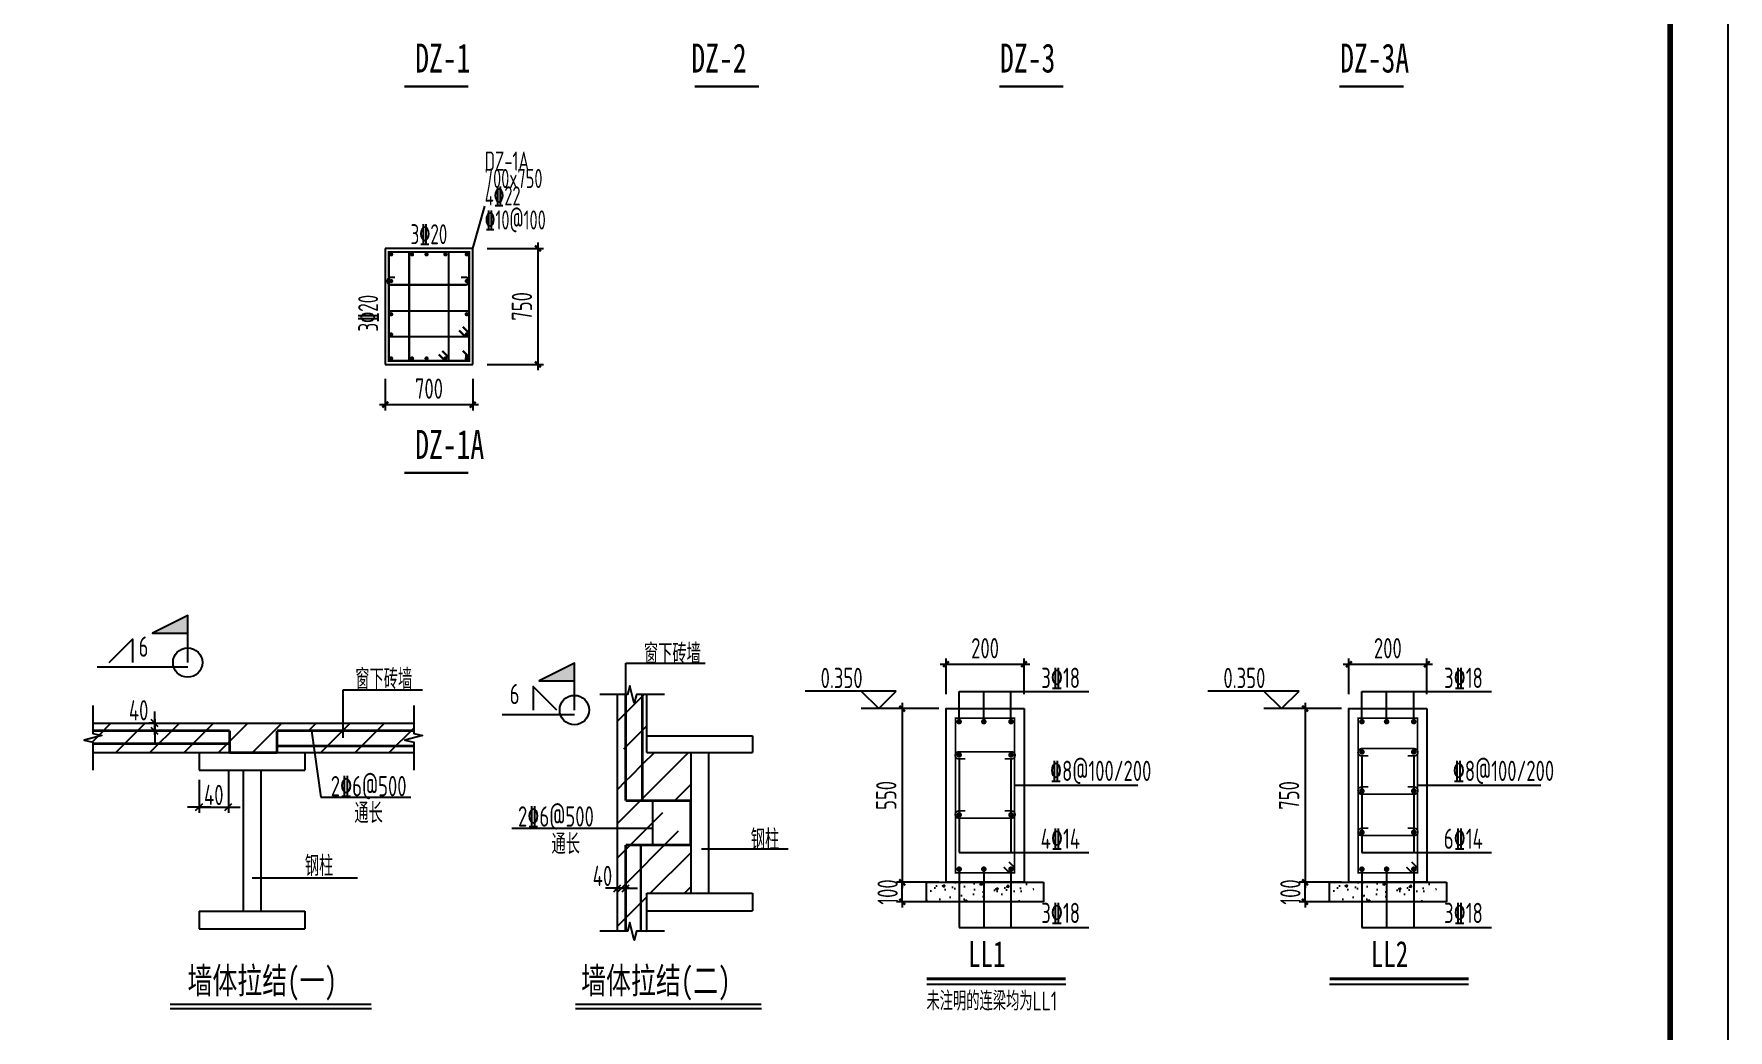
# Model space of a CAD drawing. Extents: x 899043 to 2598688, y -137197 to 211789.
# Drawn here: x 1186630 to 1230444, y 78896 to 104652 of the extents above; entities that cross this region are included whole.
import ezdxf
from ezdxf.enums import TextEntityAlignment as Align

# ---------------------------------------------------------------- set-up
doc = ezdxf.new("R2010")
doc.units = 0
doc.header["$LTSCALE"] = 1500
doc.header["$MEASUREMENT"] = 0
doc.linetypes.add('CONTINOUS', pattern=[0])
doc.linetypes.add('x1', pattern=[2.5, 1.5, -1])
for name, color, linetype in [('00-tk', 151, 'Continuous'), ('1_通用文字_S', 7, 'Continuous'), ('AXIS', 3, 'Continuous'), ('BASE_DE', 7, 'Continuous'), ('DIM', 3, 'Continuous'), ('GJ', 1, 'Continuous'), ('HATCH', 254, 'Continuous'), ('NUM', 7, 'Continuous'), ('REIN', 1, 'Continuous'), ('S', 86, 'Continuous'), ('SYMB', 7, 'Continuous'), ('TEXT', 7, 'Continuous'), ('THIN', 7, 'Continuous'), ('xiangtu', 7, 'Continuous'), ('xiangtux', 7, 'x1'), ('文字', 7, 'Continuous'), ('柱', 255, 'Continuous'), ('柱原位标注', 7, 'Continuous'), ('柱平法箍筋', 24, 'Continuous'), ('柱平法纵筋', 7, 'Continuous'), ('柱集中标注', 2, 'Continuous')]:
    doc.layers.add(name, color=color, linetype=linetype)
doc.layers.add('钢板标注', color=9, linetype='Continuous', lineweight=18)
doc.styles.add('H360', font='Tssdeng.shx', dxfattribs={"width": 0.65, "height": 360, "bigfont": 'tssdchn.shx'})
doc.styles.add('TSSD_Dimension', font='Tssdeng.shx', dxfattribs={"width": 0.7, "bigfont": 'hztxt.shx'})
doc.styles.add('TSSD_Label', font='Tssdeng.shx', dxfattribs={"width": 0.7, "bigfont": 'hztxt.shx'})
doc.styles.add('TSSD_Norm', font='Tssdeng.shx', dxfattribs={"bigfont": 'hztxt.shx'})
doc.styles.add('YG图名', font='simhei.ttf', dxfattribs={"width": 0.7, "height": 600})
doc.styles.add('图名', font='simhei.ttf', dxfattribs={"width": 0.7, "height": 600})
doc.dimstyles.new('TSSD_150_150', dxfattribs={"dimtxt": 525, "dimasz": 150, "dimexe": 150, "dimexo": 375, "dimgap": 150, "dimtad": 1, "dimdec": 0, "dimzin": 0, "dimdsep": 46, "dimtxsty": 'TSSD_Dimension', "dimblk": 'ARCHTICK', "dimblk1": 'ARCHTICK', "dimblk2": 'ARCHTICK', "dimcen": 0, "dimdle": 150, "dimclrt": 7, "dimadec": 0, "dimazin": 0, "dimtfac": 1, "dimtdec": 0, "dimtix": 1, "dimtmove": 2, "dimatfit": 3, "dimfxl": 0, "dimtolj": 1, "dimtzin": 0, "dimarcsym": 0})
pattern_1 = [(45, (1476951.63, 88997.84), (-441.9417, 441.9417), [])]

# ---------------------------------------------------------------- blocks, each defined once
blk = doc.blocks.new('_ArchTick')
at = {"color": 0, "linetype": 'ByBlock', "const_width": 0.4}
blk.add_lwpolyline([(-0.5, -0.5), (0.5, 0.5)], dxfattribs=at)
blk = doc.blocks.new('*D1325')
at = {"layer": 'AXIS', "color": 0, "linetype": 'ByBlock', "lineweight": -2}
for p, q in [((1210219, 87583), (1210219, 88506)), ((1212236, 87583), (1212236, 88506)), ((1210069, 88356), (1212386, 88356))]:
    blk.add_line(p, q, dxfattribs=at)
at = {"layer": 'Defpoints', "color": 0, "linetype": 'ByBlock'}
for p in [(1212236, 88356), (1210219, 87208), (1212236, 87208)]:
    blk.add_point(p, dxfattribs=at)
at = {"layer": 'AXIS', "color": 0, "linetype": 'ByBlock', "lineweight": -2, "xscale": 150, "yscale": 150, "zscale": 150, "rotation": 180}
blk.add_blockref('_ArchTick', (1210219, 88356), dxfattribs=at)
at = {"layer": 'AXIS', "color": 0, "linetype": 'ByBlock', "lineweight": -2, "xscale": 150, "yscale": 150, "zscale": 150}
blk.add_blockref('_ArchTick', (1212236, 88356), dxfattribs=at)
at = {"layer": 'AXIS', "color": 7, "linetype": 'ByBlock', "insert": (1211228, 88768), "char_height": 525, "attachment_point": 5, "style": 'TSSD_Dimension'}
blk.add_mtext('\\A1;200', dxfattribs=at)
blk = doc.blocks.new('*D1326')
at = {"layer": 'Defpoints', "color": 0}
for p in [(1210405, 87208), (1209086, 82718), (1210405, 82718)]:
    blk.add_point(p, dxfattribs=at)
at = {"layer": 'DIM', "color": 0, "lineweight": -2}
for p, q in [((1210030, 87208), (1208936, 87208)), ((1209086, 87358), (1209086, 82568)), ((1210030, 82718), (1208936, 82718))]:
    blk.add_line(p, q, dxfattribs=at)
at = {"layer": 'DIM', "color": 0, "lineweight": -2, "xscale": 150, "yscale": 150, "zscale": 150}
for p, rotation in [((1209086, 87208), 90), ((1209086, 82718), 270)]:
    blk.add_blockref('_ArchTick', p, dxfattribs=dict(at, rotation=rotation))
at = {"layer": 'DIM', "color": 7, "insert": (1208674, 84963), "char_height": 525, "attachment_point": 5, "rotation": 90, "style": 'TSSD_Dimension'}
blk.add_mtext('\\A1;550', dxfattribs=at)
blk = doc.blocks.new('*D1327')
at = {"layer": 'AXIS', "color": 0, "linetype": 'ByBlock', "lineweight": -2}
for p, q in [((1220635, 87583), (1220635, 88506)), ((1222652, 87583), (1222652, 88506)), ((1220485, 88356), (1222802, 88356))]:
    blk.add_line(p, q, dxfattribs=at)
at = {"layer": 'Defpoints', "color": 0, "linetype": 'ByBlock'}
for p in [(1222652, 88356), (1220635, 87208), (1222652, 87208)]:
    blk.add_point(p, dxfattribs=at)
at = {"layer": 'AXIS', "color": 0, "linetype": 'ByBlock', "lineweight": -2, "xscale": 150, "yscale": 150, "zscale": 150, "rotation": 180}
blk.add_blockref('_ArchTick', (1220635, 88356), dxfattribs=at)
at = {"layer": 'AXIS', "color": 0, "linetype": 'ByBlock', "lineweight": -2, "xscale": 150, "yscale": 150, "zscale": 150}
blk.add_blockref('_ArchTick', (1222652, 88356), dxfattribs=at)
at = {"layer": 'AXIS', "color": 7, "linetype": 'ByBlock', "insert": (1221644, 88768), "char_height": 525, "attachment_point": 5, "style": 'TSSD_Dimension'}
blk.add_mtext('\\A1;200', dxfattribs=at)
blk = doc.blocks.new('*D1328')
at = {"layer": 'Defpoints', "color": 0}
for p in [(1220821, 87208), (1219502, 82718), (1220821, 82718)]:
    blk.add_point(p, dxfattribs=at)
at = {"layer": 'DIM', "color": 0, "lineweight": -2}
for p, q in [((1220446, 87208), (1219352, 87208)), ((1219502, 87358), (1219502, 82568)), ((1220446, 82718), (1219352, 82718))]:
    blk.add_line(p, q, dxfattribs=at)
at = {"layer": 'DIM', "color": 0, "lineweight": -2, "xscale": 150, "yscale": 150, "zscale": 150}
for p, rotation in [((1219502, 87208), 90), ((1219502, 82718), 270)]:
    blk.add_blockref('_ArchTick', p, dxfattribs=dict(at, rotation=rotation))
at = {"layer": 'DIM', "color": 7, "insert": (1219090, 84963), "char_height": 525, "attachment_point": 5, "rotation": 90, "style": 'TSSD_Dimension'}
blk.add_mtext('\\A1;750', dxfattribs=at)
blk = doc.blocks.new('A$C16496DF1')
at = {"layer": '00-tk', "linetype": 'Continuous'}
blk.add_line((178350, 126150), (0, 126150), dxfattribs=at)
at = {"layer": '00-tk', "const_width": 150}
blk.add_lwpolyline([(3750, 124650), (176850, 124650), (176850, 1500), (3750, 1500)], close=True, dxfattribs=at)
blk = doc.blocks.new('*D2061')
at = {"layer": 'Defpoints', "color": 0}
for p in [(1195714, 96106), (1197979, 96106), (1197979, 95067)]:
    blk.add_point(p, dxfattribs=at)
at = {"layer": 'DIM', "color": 0, "lineweight": -2}
for p, q in [((1195714, 95731), (1195714, 94917)), ((1197979, 95731), (1197979, 94917)), ((1195564, 95067), (1198129, 95067))]:
    blk.add_line(p, q, dxfattribs=at)
at = {"layer": 'DIM', "color": 0, "lineweight": -2, "xscale": 150, "yscale": 150, "zscale": 150, "rotation": 180}
blk.add_blockref('_ArchTick', (1195714, 95067), dxfattribs=at)
at = {"layer": 'DIM', "color": 0, "lineweight": -2, "xscale": 150, "yscale": 150, "zscale": 150}
blk.add_blockref('_ArchTick', (1197979, 95067), dxfattribs=at)
at = {"layer": 'DIM', "color": 7, "insert": (1196847, 95480), "char_height": 525, "attachment_point": 5, "style": 'TSSD_Dimension'}
blk.add_mtext('\\A1;700', dxfattribs=at)
blk = doc.blocks.new('*D2062')
at = {"layer": 'Defpoints', "color": 0}
for p in [(1197979, 99106), (1197979, 96106), (1199663, 96106)]:
    blk.add_point(p, dxfattribs=at)
at = {"layer": 'DIM', "color": 0, "lineweight": -2}
for p, q in [((1198354, 99106), (1199813, 99106)), ((1199663, 99256), (1199663, 95956)), ((1198354, 96106), (1199813, 96106))]:
    blk.add_line(p, q, dxfattribs=at)
at = {"layer": 'DIM', "color": 0, "lineweight": -2, "xscale": 150, "yscale": 150, "zscale": 150}
for p, rotation in [((1199663, 99106), 90), ((1199663, 96106), 270)]:
    blk.add_blockref('_ArchTick', p, dxfattribs=dict(at, rotation=rotation))
at = {"layer": 'DIM', "color": 7, "insert": (1199251, 97606), "char_height": 525, "attachment_point": 5, "rotation": 90, "style": 'TSSD_Dimension'}
blk.add_mtext('\\A1;750', dxfattribs=at)

msp = doc.modelspace()

# ---------------------------------------------------------------- hatches: boundary and pattern name
at = {"linetype": 'CONTINOUS'}
h = msp.add_hatch(dxfattribs=at)
h.set_pattern_fill('ANSI31', color=256, scale=5000, style=0)
h.set_pattern_definition(pattern_1)
h.paths.add_polyline_path([(1202478.5, 87574.2), (1202212.9, 87573.6), (1202156.6, 87345.8), (1202046.5, 87781), (1202033.3, 87767.7), (1201985.2, 87573.1), (1201719.6, 87572.6), (1201719.6, 86297.9), (1203057.1, 85248), (1203594.5, 84826.3), (1203617, 84826.3), (1203617, 86076.7), (1202478.5, 86076.7)])
h.paths.add_polyline_path([(1202631.1, 84826.3), (1203594.5, 84826.3), (1203057.1, 85248), (1201932.6, 86130.7), (1201932.6, 85635.5)], flags=17)
h.paths.add_polyline_path([(1201932.6, 84826.3), (1201932.6, 85635.5), (1201719.6, 85882.3), (1201719.6, 84014.2), (1202639.1, 84014.2), (1202639.1, 83684.2), (1203617, 83684.2), (1203170.6, 84201.2), (1202631.1, 84826.3)])
h.paths.add_polyline_path([(1201719.6, 84014.2), (1201719.6, 82875), (1201932.6, 82875), (1201932.6, 83684.2), (1202639.1, 83684.2), (1202639.1, 84014.2)])
h.paths.add_polyline_path([(1201719.6, 81453.1), (1201985.2, 81453.1), (1202042, 81680.8), (1202156.1, 81225.4), (1202212.9, 81453.1), (1202478.5, 81453.1), (1202478.5, 82433.7), (1203617, 82433.7), (1203617, 83684.2), (1201932.6, 83684.2), (1201932.6, 82875), (1201719.6, 82875)])
h = msp.add_hatch(dxfattribs=at)
h.set_pattern_fill('ANSI31', color=256, scale=5000, style=0)
h.set_pattern_definition([(45, (1476284.55, 88997.84), (-441.9417, 441.9417), [])])
h.paths.add_polyline_path([(1188156.9, 86831.1), (1188156.9, 86565.5), (1188384.6, 86508.7), (1187929.2, 86394.6), (1188156.9, 86337.8), (1188156.9, 86072.2), (1191695.2, 86072.2), (1192009, 86678.9), (1192087.8, 86831.1)])
h.paths.add_polyline_path([(1192912.9, 86637.5), (1193809, 86637.5), (1193889.2, 86072.2), (1196451.2, 86072.2), (1196451.2, 86337.8), (1196223.5, 86394.6), (1196678.9, 86508.7), (1196451.2, 86565.5), (1196451.2, 86831.1), (1192087.8, 86831.1), (1192009, 86678.9), (1191695.2, 86072.2), (1192912.9, 86072.2)])
h = msp.add_hatch(dxfattribs=at)
h.set_pattern_fill('ANSI31', color=256, scale=5000, style=0)
h.set_pattern_definition(pattern_1)
h.paths.add_polyline_path([(1201932.6, 85635.5), (1201932.6, 84826.3), (1202631.1, 84826.3)])
at = {"layer": 'HATCH'}
h = msp.add_hatch(dxfattribs=at)
h.set_pattern_fill('AR-CONC', color=256, scale=3.78189, style=0)
h.set_pattern_definition([(50, (1218539.5, 82718.34), (689.002, -60.28), [72.045, -792.495]), (355, (1218539.5, 82718.34), (-133.284, 722.555), [57.636, -633.996]), (100.451, (1218596.9, 82713.3), (555.72, 662.27), [61.23, -673.517]), (46.184, (1218539.5, 82910.5), (1025.19, -159), [108.07, -1188.74]), (96.636, (1218624.9, 82897.2), (897.84, 935.74), [91.84, -1010.28]), (351.184, (1218539.5, 82910.5), (897.84, 935.73), [86.45, -950.99]), (21, (1218635.57, 82862.43), (573.39, -386.757), [72.045, -792.495]), (326, (1218635.6, 82862.4), (233.73, 696.58), [57.636, -633.996]), (71.451, (1218683.35, 82830.2), (807.12, 309.823), [61.23, -673.517]), (37.5, (1218539.5, 82718.34), (11.681, 319.778), [0, -626.311, 0, -643.602, 0, -636.398]), (7.5, (1218539.5, 82718.34), (252.705, 378.872), [0, -366.949, 0, -611.902, 0, -242.552]), (327.5, (1218325.3, 82718.34), (512.789, -21.6655), [0, -240.15, 0, -749.268, 0, -994.221]), (317.5, (1218229.24, 82718.34), (560.208, 96.16), [0, -312.195, 0, -497.59, 0, -706.04])])
h.paths.add_polyline_path([(1209715.1, 82718.3), (1209715.1, 82214.1), (1212488.5, 82214.1), (1212488.5, 82718.3)], flags=0)
h = msp.add_hatch(dxfattribs=at)
h.set_pattern_fill('AR-CONC', color=256, scale=3.78189, style=0)
h.set_pattern_definition([(50, (1228955.5, 82718.34), (689.002, -60.28), [72.045, -792.495]), (355, (1228955.5, 82718.34), (-133.284, 722.555), [57.636, -633.996]), (100.451, (1229012.9, 82713.3), (555.72, 662.27), [61.23, -673.517]), (46.184, (1228955.5, 82910.5), (1025.19, -159), [108.07, -1188.74]), (96.636, (1229040.9, 82897.2), (897.84, 935.74), [91.84, -1010.28]), (351.184, (1228955.5, 82910.5), (897.84, 935.73), [86.45, -950.99]), (21, (1229051.57, 82862.43), (573.39, -386.757), [72.045, -792.495]), (326, (1229051.6, 82862.4), (233.73, 696.58), [57.636, -633.996]), (71.451, (1229099.35, 82830.2), (807.12, 309.823), [61.23, -673.517]), (37.5, (1228955.5, 82718.34), (11.681, 319.778), [0, -626.311, 0, -643.602, 0, -636.398]), (7.5, (1228955.5, 82718.34), (252.705, 378.872), [0, -366.949, 0, -611.902, 0, -242.552]), (327.5, (1228741.3, 82718.34), (512.789, -21.6655), [0, -240.15, 0, -749.268, 0, -994.221]), (317.5, (1228645.24, 82718.34), (560.208, 96.16), [0, -312.195, 0, -497.59, 0, -706.04])])
h.paths.add_polyline_path([(1220131.1, 82718.3), (1220131.1, 82214.1), (1222904.5, 82214.1), (1222904.5, 82718.3)], flags=0)

# ---------------------------------------------------------------- linework, layer by layer
at = {"linetype": 'CONTINOUS'}
for p, q in [((1201936.6, 87140.5), (1201936.6, 88380.4)), ((1201936.6, 88380.4), (1203985.9, 88380.4)), ((1194626.4, 86451.6), (1194626.4, 87691.5)), ((1194626.4, 87691.5), (1196675.7, 87691.5)), ((1203893.2, 83578.6), (1206138.7, 83578.6)), ((1192278.2, 82833.2), (1195002.9, 82833.2))]:
    msp.add_line(p, q, dxfattribs=at)
at = {"color": 0, "linetype": 'CONTINOUS'}
msp.add_line((1202033.3, 87767.7), (1202046.5, 87781), dxfattribs=at)
at = {"color": 0, "const_width": 56.2}
for points in [[(1196205.6, 103290.8), (1197869, 103290.8)], [(1203715.9, 103290.8), (1205379.3, 103290.8)], [(1211592.6, 103290.8), (1213256, 103290.8)], [(1220386.8, 103290.8), (1222050.3, 103290.8)], [(1196205.6, 93301.6), (1197869, 93301.6)]]:
    msp.add_lwpolyline(points, dxfattribs=at)
for points in [[(1212236.4, 87208.2), (1212236.4, 82718.3), (1210219.4, 82718.3), (1210219.4, 87208.2)], [(1222652.4, 87208.2), (1222652.4, 82718.3), (1220635.4, 82718.3), (1220635.4, 87208.2)]]:
    msp.add_lwpolyline(points, close=True)
at = {"layer": 'BASE_DE'}
for p, q in [((1212743.2, 82718.3), (1212743.2, 82214.1)), ((1223159.2, 82718.3), (1223159.2, 82214.1))]:
    msp.add_line(p, q, dxfattribs=at)
for points in [[(1209715.1, 82718.3), (1212743.2, 82718.3)], [(1212743.2, 82214.1), (1209715.1, 82214.1), (1209715.1, 82718.3)], [(1220131.1, 82718.3), (1223159.2, 82718.3)], [(1223159.2, 82214.1), (1220131.1, 82214.1), (1220131.1, 82718.3)]]:
    msp.add_lwpolyline(points, dxfattribs=at)
at = {"layer": 'DIM', "linetype": 'CONTINOUS'}
for p, q in [((1189784.6, 86831.1), (1189602.3, 86831.1)), ((1189845.1, 86740), (1189663, 86922.2)), ((1189754.1, 86527.5), (1189754.1, 87134.7)), ((1189754.1, 86933.3), (1189754.1, 86326.1)), ((1189754.1, 86629.7), (1189754.1, 86831.1)), ((1189988.7, 86629.7), (1189602.3, 86629.7)), ((1189845.1, 86538.6), (1189663, 86720.8)), ((1193809, 86637.5), (1194053.4, 84915.7)), ((1191660.4, 85616.8), (1191660.4, 84511.8)), ((1190903.5, 85363.7), (1190903.5, 84511.8)), ((1191207.1, 84663.6), (1190599.9, 84663.6)), ((1190812.4, 84572.5), (1190994.6, 84754.6)), ((1190903.5, 84663.6), (1191660.4, 84663.6)), ((1191356.8, 84663.6), (1191963.9, 84663.6)), ((1191569.3, 84572.5), (1191751.4, 84754.6)), ((1194053.4, 84915.7), (1196378.9, 84915.7)), ((1202639.1, 83684.2), (1202639.1, 84806)), ((1198990.8, 84116.1), (1202639.1, 84116.1)), ((1202023.2, 82564.9), (1201416, 82564.9)), ((1201628.5, 82473.8), (1201810.6, 82656)), ((1201629, 82564.9), (1202236.2, 82564.9)), ((1201719.6, 82453.1), (1201719.6, 82723.3)), ((1201841.5, 82473.8), (1202023.6, 82656)), ((1201932.6, 82494.8), (1201932.6, 82723.3))]:
    msp.add_line(p, q, dxfattribs=at)
at = {"layer": 'DIM'}
for p, q in [((1209086.3, 82214.1), (1209086.3, 82718.3)), ((1219502.3, 82214.1), (1219502.3, 82718.3)), ((1209716.6, 82214.1), (1208935, 82214.1)), ((1209086.3, 82214.1), (1209086.3, 82062.8)), ((1220132.6, 82214.1), (1219351, 82214.1)), ((1219502.3, 82214.1), (1219502.3, 82062.8))]:
    msp.add_line(p, q, dxfattribs=at)
at = {"layer": 'GJ', "linetype": 'CONTINOUS', "const_width": 68.3}
for points in [[(1201932.6, 84826.3), (1201932.6, 87573)], [(1202361, 84826.3), (1202361, 87573)], [(1191695.2, 86637.5), (1188156.9, 86637.5)], [(1191695.2, 86300.8), (1188156.9, 86300.8)], [(1191695.2, 86072.2), (1191695.2, 86637.5)], [(1192912.9, 86072.2), (1192912.9, 86637.5)], [(1192912.9, 86637.5), (1196451.2, 86637.5)], [(1191695.2, 86072.2), (1192912.9, 86072.2)], [(1192912.9, 86237.5), (1196451.2, 86237.5)], [(1203617, 84826.3), (1201932.6, 84826.3)], [(1203617, 83684.2), (1203617, 84826.3)], [(1201932.6, 83684.2), (1201932.6, 81453.1)], [(1203617, 83684.2), (1201932.6, 83684.2)], [(1202326.1, 83684.2), (1202326.1, 81453.1)]]:
    msp.add_lwpolyline(points, dxfattribs=at)
at = {"layer": 'NUM', "const_width": 75.6}
for points in [[(1213316, 80222.5), (1209720.1, 80222.5)], [(1223732, 80222.5), (1220136.1, 80222.5)]]:
    msp.add_lwpolyline(points, dxfattribs=at)
at = {"layer": 'NUM'}
for points in [[(1213316, 80071.2), (1209720.1, 80071.2)], [(1223732, 80071.2), (1220136.1, 80071.2)]]:
    msp.add_lwpolyline(points, dxfattribs=at)
at = {"layer": 'REIN', "const_width": 43.1}
for points in [[(1211842.4, 83244.4), (1211991.7, 83095), (1211991.7, 82963), (1210464, 82963), (1210464, 86963.5), (1211991.7, 86963.5), (1211991.7, 82963), (1211859.7, 82963), (1211710.3, 83112.3)], [(1222258.4, 83244.4), (1222407.7, 83095), (1222407.7, 82963), (1220880, 82963), (1220880, 86963.5), (1222407.7, 86963.5), (1222407.7, 82963), (1222275.7, 82963), (1222126.3, 83112.3)]]:
    msp.add_lwpolyline(points, dxfattribs=at)
at = {"layer": 'REIN', "const_width": 71.9}
for points in [[(1210557.5, 86906, 1), (1210557.5, 86834.2, 1)], [(1211195.6, 86906, 1), (1211195.6, 86834.2, 1)], [(1211898.3, 86906, 1), (1211898.3, 86834.2, 1)], [(1220973.5, 86906, 1), (1220973.5, 86834.2, 1)], [(1221611.6, 86906, 1), (1221611.6, 86834.2, 1)], [(1222314.3, 86906, 1), (1222314.3, 86834.2, 1)], [(1210557.5, 86045.5, 1), (1210557.5, 85973.6, 1)], [(1211898.3, 86045.5, 1), (1211898.3, 85973.6, 1)], [(1220973.5, 86124.5, 1), (1220973.5, 86052.6, 1)], [(1222314.3, 86124.5, 1), (1222314.3, 86052.6, 1)], [(1220973.5, 85043.2, -1), (1220973.5, 85115.1, -1)], [(1222314.3, 85043.2, -1), (1222314.3, 85115.1, -1)], [(1210557.5, 84423.7, -1), (1210557.5, 84495.6, -1)], [(1211898.3, 84423.7, -1), (1211898.3, 84495.6, -1)], [(1220973.5, 83974.7, -1), (1220973.5, 84046.6, -1)], [(1222314.3, 83974.7, -1), (1222314.3, 84046.6, -1)], [(1210557.5, 83092.4, 1), (1210557.5, 83020.5, 1)], [(1211195.6, 83092.4, 1), (1211195.6, 83020.5, 1)], [(1211898.3, 83092.4, 1), (1211898.3, 83020.5, 1)], [(1220973.5, 83092.4, 1), (1220973.5, 83020.5, 1)], [(1221611.6, 83092.4, 1), (1221611.6, 83020.5, 1)], [(1222314.3, 83092.4, 1), (1222314.3, 83020.5, 1)]]:
    msp.add_lwpolyline(points, format="xyb", close=True, dxfattribs=at)
at = {"layer": 'REIN', "const_width": 43.1}
for points in [[(1210721.6, 85907), (1210549.2, 85907, -1), (1210549.2, 86093.8), (1211910.7, 86093.8, -1), (1211910.7, 85907), (1211738.2, 85907)], [(1221137.6, 85986), (1220965.2, 85986, -1), (1220965.2, 86172.8), (1222326.7, 86172.8, -1), (1222326.7, 85986), (1222154.2, 85986)], [(1221137.6, 85181.7), (1220965.2, 85181.7, 1), (1220965.2, 84994.8), (1222326.7, 84994.8, 1), (1222326.7, 85181.7), (1222154.2, 85181.7)], [(1210721.6, 84562.2), (1210549.2, 84562.2, 1), (1210549.2, 84375.3), (1211910.7, 84375.3, 1), (1211910.7, 84562.2), (1211738.2, 84562.2)], [(1221137.6, 84113.2), (1220965.2, 84113.2, 1), (1220965.2, 83926.3), (1222326.7, 83926.3, 1), (1222326.7, 84113.2), (1222154.2, 84113.2)]]:
    msp.add_lwpolyline(points, format="xyb", dxfattribs=at)
at = {"layer": 'S', "linetype": 'CONTINOUS'}
for p, q in [((1201719.6, 81453.1), (1201719.6, 87574.2)), ((1202478.5, 86076.7), (1202478.5, 87574.2)), ((1188156.9, 86831.1), (1196451.2, 86831.1)), ((1202478.5, 86504.2), (1205210.7, 86504.2)), ((1205210.7, 86504.2), (1205210.7, 86076.7)), ((1188156.9, 86072.2), (1196451.2, 86072.2)), ((1190903.5, 86072.2), (1190903.5, 85616.8)), ((1193635.7, 86072.2), (1193635.7, 85616.8)), ((1202478.5, 86076.7), (1205210.7, 86076.7)), ((1203617, 86076.7), (1203617, 82433.7)), ((1204072.3, 86076.7), (1204072.3, 82433.7)), ((1190903.5, 85616.8), (1193635.7, 85616.8)), ((1192041.9, 85616.8), (1192041.9, 81973.8)), ((1192497.3, 85616.8), (1192497.3, 81973.8)), ((1202478.5, 82433.7), (1205210.7, 82433.7)), ((1202478.5, 81453.1), (1202478.5, 82433.7)), ((1205210.7, 82433.7), (1205210.7, 81978.4)), ((1190903.5, 81973.8), (1193635.7, 81973.8)), ((1190903.5, 81973.8), (1190903.5, 81518.5)), ((1193635.7, 81973.8), (1193635.7, 81518.5)), ((1202478.5, 81978.4), (1205210.7, 81978.4)), ((1190903.5, 81518.5), (1193635.7, 81518.5))]:
    msp.add_line(p, q, dxfattribs=at)
at = {"layer": 'SYMB', "color": 7, "linetype": 'CONTINOUS'}
for p, q in [((1195359.5, 79443.5), (1190153.9, 79443.5)), ((1205442.7, 79443.5), (1200633.3, 79443.5))]:
    msp.add_line(p, q, dxfattribs=at)
at = {"layer": 'SYMB', "linetype": 'CONTINOUS'}
msp.add_lwpolyline([(1196451.2, 87286.5), (1196451.2, 86565.5), (1196678.9, 86508.7), (1196223.5, 86394.6), (1196451.2, 86337.8), (1196451.2, 85616.8)], dxfattribs=at)
at = {"layer": 'SYMB', "color": 7, "linetype": 'CONTINOUS', "const_width": 49}
for points in [[(1195359.5, 79564.6), (1190153.9, 79564.6)], [(1205442.7, 79564.6), (1200633.3, 79564.6)]]:
    msp.add_lwpolyline(points, dxfattribs=at)
at = {"layer": 'TEXT'}
for p, q in [((1210557.5, 86870.1), (1210557.5, 87653.5)), ((1210557.5, 87653.5), (1213910.2, 87653.5)), ((1211195.6, 86870.1), (1211195.6, 87653.5)), ((1211898.3, 86870.1), (1211898.3, 87653.5)), ((1220973.5, 86870.1), (1220973.5, 87653.5)), ((1220973.5, 87653.5), (1224326.2, 87653.5)), ((1221611.6, 86870.1), (1221611.6, 87653.5)), ((1222314.3, 86870.1), (1222314.3, 87653.5)), ((1210558.3, 85907), (1210558.3, 83484.2)), ((1211898.3, 85907), (1211898.3, 83484.2)), ((1220974.3, 85986), (1220974.3, 83484.2)), ((1222314.3, 85986), (1222314.3, 83484.2)), ((1210558.3, 83484.2), (1213910.2, 83484.2)), ((1220974.3, 83484.2), (1224326.2, 83484.2)), ((1210557.5, 83056.4), (1210557.5, 81550.1)), ((1211195.6, 83056.4), (1211195.6, 81550.1)), ((1211898.3, 83056.4), (1211898.3, 81550.1)), ((1220973.5, 83056.4), (1220973.5, 81550.1)), ((1221611.6, 83056.4), (1221611.6, 81550.1)), ((1222314.3, 83056.4), (1222314.3, 81550.1)), ((1210557.5, 81550.1), (1213910.2, 81550.1)), ((1220973.5, 81550.1), (1224326.2, 81550.1))]:
    msp.add_line(p, q, dxfattribs=at)
for points in [[(1215182.2, 85222.1), (1211991.7, 85222.1)], [(1225598.2, 85222.1), (1222407.7, 85222.1)]]:
    msp.add_lwpolyline(points, dxfattribs=at)
at = {"layer": 'THIN'}
for p, q in [((1208930.6, 87662), (1206576.8, 87662)), ((1208476.7, 87208.2), (1208022.9, 87662)), ((1208476.7, 87208.2), (1208930.6, 87662)), ((1219346.6, 87662), (1216992.8, 87662)), ((1218892.7, 87208.2), (1218438.9, 87662)), ((1218892.7, 87208.2), (1219346.6, 87662)), ((1209989.5, 87208.2), (1208022.9, 87208.2)), ((1220405.5, 87208.2), (1218438.9, 87208.2))]:
    msp.add_line(p, q, dxfattribs=at)
at = {"layer": 'xiangtu', "linetype": 'CONTINOUS'}
for points in [[(1190607.1, 88396.9), (1190607.1, 89611.2), (1189696.4, 89155.8), (1190607.1, 89155.8)], [(1188573.1, 88396.9), (1189180.3, 89004), (1189180.3, 88396.9)], [(1200607.2, 87171), (1200607.2, 88385.3), (1199696.5, 87929.9), (1200607.2, 87929.9)], [(1200151.8, 87171), (1199544.7, 87778.1), (1199544.7, 87171)], [(1202933.9, 87575.2), (1202212.9, 87573.6), (1202156.6, 87345.8), (1202041.5, 87801), (1201985.2, 87573.1), (1201264.2, 87571.6)], [(1188156.9, 87286.5), (1188156.9, 86565.5), (1188384.6, 86508.7), (1187929.2, 86394.6), (1188156.9, 86337.8), (1188156.9, 85616.8)], [(1202933.9, 81453.1), (1202212.9, 81453.1), (1202156.1, 81225.4), (1202042, 81680.8), (1201985.2, 81453.1), (1201264.2, 81453.1)]]:
    msp.add_lwpolyline(points, dxfattribs=at)
for points in [[(1191695.2, 86293.4, 0, 151.8, 0), (1191381.4, 86900.1, 0, 0, 0), (1190607.1, 88396.9, 0, 0, 0), (1190607.1, 88396.9, 0, 0, 0), (1188269.5, 88396.9, 0, 0, 0)], [(1203594.5, 84826.3, 0, 151.8, 0), (1203057.1, 85248, 0, 0, 0), (1200607.2, 87171, 0, 0, 0), (1200607.2, 87171, 0, 0, 0), (1198736.1, 87171, 0, 0, 0)], [(1203617, 83684.2, 0, 151.8, 0), (1203170.6, 84201.2, 0, 0, 0), (1200607.2, 87171, 0, 0, 0)]]:
    msp.add_lwpolyline(points, format="xyseb", dxfattribs=at)
for centre in [(1190607.1, 88396.9), (1200607.2, 87171)]:
    msp.add_circle(centre, 379.5, dxfattribs=at)
for points in [[(1190607.1, 89611.2), (1189696.4, 89155.8), (1190607.1, 89155.8)], [(1200607.2, 88385.3), (1199696.5, 87929.9), (1200607.2, 87929.9)]]:
    msp.add_solid(points, dxfattribs=at)
at = {"layer": 'xiangtux', "linetype": 'CONTINOUS'}
for p, q in [((1190607.1, 88275.5), (1188269.5, 88275.5)), ((1200607.2, 87049.5), (1198736.1, 87049.5))]:
    msp.add_line(p, q, dxfattribs=at)
at = {"layer": '柱'}
for p, q in [((1197978.8, 99106.1), (1195714.3, 99106.1)), ((1195714.3, 99106.1), (1195714.3, 96106.1)), ((1197978.8, 96106.1), (1197978.8, 99106.1)), ((1195714.3, 96106.1), (1197978.8, 96106.1))]:
    msp.add_line(p, q, dxfattribs=at)
at = {"layer": '柱平法箍筋', "const_width": 54.7}
for points in [[(1197813.1, 96365.6), (1197791.3, 96199.9), (1197885.1, 96199.9), (1197885.1, 96293.6), (1197885.1, 96199.9), (1197885.1, 99012.4), (1195808.1, 99012.4), (1195808.1, 96199.9), (1197791.3, 96199.9), (1197885.1, 96199.9), (1197885.1, 96293.6), (1197719.3, 96459.4)], [(1197096.9, 96365.6), (1197262.7, 96199.9), (1197356.4, 96199.9), (1197356.4, 96293.6), (1197356.4, 96199.9), (1197356.4, 99012.4), (1196333.3, 99012.4), (1196333.3, 96199.9), (1197262.7, 96199.9), (1197356.4, 96199.9), (1197356.4, 96293.6), (1197190.7, 96459.4)], [(1197625.6, 96988.1), (1197791.3, 96822.4), (1197885.1, 96822.4), (1197885.1, 96916.2), (1197885.1, 96822.4), (1197885.1, 97489.3), (1195808.1, 97489.3), (1195808.1, 96822.4), (1197791.3, 96822.4), (1197885.1, 96822.4), (1197885.1, 96916.2), (1197719.3, 97081.9)]]:
    msp.add_lwpolyline(points, dxfattribs=at)
msp.add_lwpolyline([(1195972.7, 98358.2), (1195869, 98358.2, 1), (1195869, 98163.2), (1197788.3, 98163.2, 1), (1197788.3, 98358.2), (1197673.8, 98358.2)], format="xyb", dxfattribs=at)
at = {"layer": '柱平法纵筋', "const_width": 54.7}
for points in [[(1195896.3, 98951.5, 1), (1195841.7, 98951.5, 1), (1195896.3, 98951.5, 1)], [(1196436.8, 98951.5, 1), (1196382.1, 98951.5, 1), (1196436.8, 98951.5, 1)], [(1196812, 98951.5, 1), (1196757.3, 98951.5, 1), (1196812, 98951.5, 1)], [(1197299.4, 98951.5, 1), (1197244.7, 98951.5, 1), (1197299.4, 98951.5, 1)], [(1197851.5, 98951.5, 1), (1197796.8, 98951.5, 1), (1197851.5, 98951.5, 1)], [(1195896.3, 98260.7, 1), (1195841.7, 98260.7, 1), (1195896.3, 98260.7, 1)], [(1197851.5, 98260.7, 1), (1197796.8, 98260.7, 1), (1197851.5, 98260.7, 1)], [(1195896.3, 97403.7, 1), (1195841.7, 97403.7, 1), (1195896.3, 97403.7, 1)], [(1197851.5, 97403.7, 1), (1197796.8, 97403.7, 1), (1197851.5, 97403.7, 1)], [(1195896.3, 96880.8, 1), (1195841.7, 96880.8, 1), (1195896.3, 96880.8, 1)], [(1197851.5, 96880.8, 1), (1197796.8, 96880.8, 1), (1197851.5, 96880.8, 1)], [(1195896.3, 96260.8, 1), (1195841.7, 96260.8, 1), (1195896.3, 96260.8, 1)], [(1196436.8, 96260.8, 1), (1196382.1, 96260.8, 1), (1196436.8, 96260.8, 1)], [(1196812, 96260.8, 1), (1196757.3, 96260.8, 1), (1196812, 96260.8, 1)], [(1197299.4, 96260.8, 1), (1197244.7, 96260.8, 1), (1197299.4, 96260.8, 1)], [(1197851.5, 96260.8, 1), (1197796.8, 96260.8, 1), (1197851.5, 96260.8, 1)]]:
    msp.add_lwpolyline(points, format="xyb", dxfattribs=at)
at = {"layer": '柱集中标注'}
msp.add_line((1197978.8, 99106.1), (1198291.3, 100199.9), dxfattribs=at)

# ---------------------------------------------------------------- block references
at = {"layer": 'DIM', "xscale": 151.2755999999936, "yscale": 151.2755999999936, "zscale": 151.2756000000001}
for p, rotation in [((1209086.3, 82718.3), 270), ((1209086.3, 82718.3), 270), ((1219502.3, 82718.3), 270), ((1219502.3, 82718.3), 270), ((1209086.3, 82214.1), 90), ((1219502.3, 82214.1), 90)]:
    msp.add_blockref('_ArchTick', p, dxfattribs=dict(at, rotation=rotation))
at = {"layer": '钢板标注', "color": 2, "linetype": 'ByBlock', "rotation": 270}
msp.add_blockref('A$C16496DF1', (1104293.5, 182335.4), dxfattribs=at)

# ---------------------------------------------------------------- texts
at = {"layer": '1_通用文字_S', "style": 'TSSD_Label', "width": 0.7}
for s, p in [('0.350', (1208060.5, 87737.7)), ('3%%13218', (1213683.3, 87740.2)), ('0.350', (1218476.5, 87737.7)), ('3%%13218', (1224099.3, 87740.2)), ('4%%13214', (1213683.3, 83582.1)), ('6%%13214', (1224099.3, 83582.1)), ('3%%13218', (1213683.3, 81662.2)), ('3%%13218', (1224099.3, 81662.2))]:
    msp.add_text(s, height=525, dxfattribs=at).set_placement(p, align=Align.RIGHT)
for p in [(1212905, 85335.5), (1223321, 85335.5)]:
    msp.add_text('%%1328@100/200', height=525, dxfattribs=at).set_placement(p)
msp.add_text('未注明的连梁均为LL1', height=490.245, dxfattribs=at).set_placement((1211402.4, 79403.4), align=Align.CENTER)
at = {"layer": 'DIM', "color": 7, "char_height": 525, "attachment_point": 5, "rotation": 90, "style": 'TSSD_Label'}
for insert in [(1208708.1, 82466.2), (1219124.1, 82466.2)]:
    msp.add_mtext('\\A1;100', dxfattribs=dict(at, insert=insert))
at = {"layer": 'TEXT', "style": '图名', "width": 0.7}
for s, p in [('LL1', (1211271.6, 80525)), ('LL2', (1221687.6, 80525))]:
    msp.add_text(s, height=675, dxfattribs=at).set_placement(p, align=Align.CENTER)
for s, p in [('墙体拉结(一)', (1190602.6, 79840.8)), ('墙体拉结(二)', (1200781.8, 79840.8))]:
    msp.add_text(s, height=675, dxfattribs=at).set_placement(p)
at = {"layer": '文字', "linetype": 'CONTINOUS', "style": 'TSSD_Norm', "width": 0.7}
for p in [(1189591.7, 88548.7), (1199188.4, 87322.8)]:
    msp.add_text('6', height=525, dxfattribs=at).set_placement(p, align=Align.RIGHT)
for s, p in [('窗下砖墙', (1203142.5, 88652.6)), ('窗下砖墙', (1195678.2, 87998.5)), ('2\x846@500', (1195286.9, 85206.6)), ('通长', (1195286.9, 84532)), ('2%%1326@500', (1200130.1, 84422.7)), ('钢柱', (1205537.4, 83849.1)), ('通长', (1200384.2, 83732.4)), ('钢柱', (1194005.4, 83169.2))]:
    msp.add_text(s, height=525, dxfattribs=at).set_placement(p, align=Align.MIDDLE)
for p in [(1189338.9, 87163.5), (1191281.9, 84975.2), (1201333.4, 82881.1)]:
    msp.add_text('40', height=525, dxfattribs=at).set_placement(p, align=Align.MIDDLE_CENTER)
at = {"layer": '柱', "style": 'YG图名', "width": 0.7}
for s, p in [('DZ-1', (1196490.5, 103653.1)), ('DZ-2', (1203633.1, 103653.1)), ('DZ-3', (1211615.8, 103653.1)), ('DZ-3A', (1220410.1, 103653.1)), ('DZ-1A', (1196490.5, 93663.9))]:
    msp.add_text(s, height=750, dxfattribs=at).set_placement(p)
at = {"layer": '柱原位标注', "style": 'H360', "width": 0.65}
msp.add_text('3%%13220', height=515.62, dxfattribs=at).set_placement((1196371.3, 99215.5))
msp.add_text('3%%13220', height=515.62, rotation=90.00001, dxfattribs=at).set_placement((1195531.4, 96955.9))
at = {"layer": '柱集中标注', "style": 'H360', "width": 0.65}
for s, p in [('DZ-1A', (1198289.6, 101115.5)), ('700x750', (1198289.6, 100665.5)), ('4%%13222', (1198289.6, 100215.5)), ('%%13210@100', (1198289.6, 99593.6))]:
    msp.add_text(s, height=495, dxfattribs=at).set_placement(p)

# ---------------------------------------------------------------- dimensions: what is measured, and where the dimension line sits
at = {"layer": 'AXIS', "linetype": 'ByBlock'}
for base, p1, p2, picture, middle in [((1212236.4, 88355.9), (1210219.4, 87208.2), (1212236.4, 87208.2), '*D1325', (1211227.9, 88768.4)), ((1222652.4, 88355.9), (1220635.4, 87208.2), (1222652.4, 87208.2), '*D1327', (1221643.9, 88768.4))]:
    dim = msp.add_linear_dim(base=base, p1=p1, p2=p2, text='200', dimstyle='TSSD_150_150', dxfattribs=at)
    dim.commit()
    dim.dimension.update_dxf_attribs({"geometry": picture, "text_midpoint": middle})
at = {"layer": 'DIM'}
for base, p1, p2, angle, text, picture, middle in [((1199663, 96106.1), (1197978.8, 99106.1), (1197978.8, 96106.1), 90, '750', '*D2062', (1199250.5, 97606.1)), ((1209086.3, 82718.3), (1210405.4, 87208.2), (1210405.4, 82718.3), 270, '550', '*D1326', (1208673.8, 84963.3)), ((1219502.3, 82718.3), (1220821.4, 87208.2), (1220821.4, 82718.3), 270, '750', '*D1328', (1219089.8, 84963.3))]:
    dim = msp.add_linear_dim(base=base, p1=p1, p2=p2, angle=angle, text=text, dimstyle='TSSD_150_150', dxfattribs=at)
    dim.commit()
    dim.dimension.update_dxf_attribs({"geometry": picture, "text_midpoint": middle})
dim = msp.add_linear_dim(base=(1197978.8, 95067.2), p1=(1195714.3, 96106.1), p2=(1197978.8, 96106.1), text='700', dimstyle='TSSD_150_150', dxfattribs=at)
dim.commit()
dim.dimension.update_dxf_attribs({"geometry": '*D2061', "text_midpoint": (1196846.6, 95479.7)})

doc.saveas('drawing.dxf')
